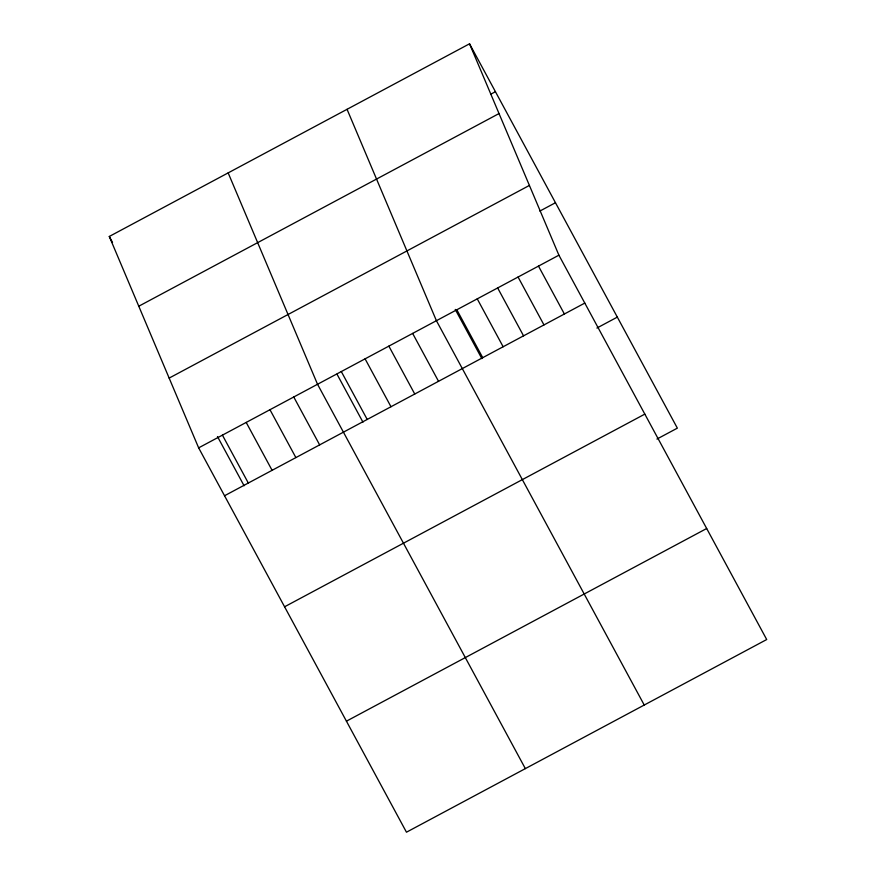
<?xml version="1.0" encoding="UTF-8"?>
<svg xmlns="http://www.w3.org/2000/svg" width="876" height="876" viewBox="0 0 876 876"><rect width="100%" height="100%" fill="white"/><g stroke="black" fill="none" stroke-linecap="round" stroke-linejoin="round"><path stroke-width="1.31" d="M469.536 43.8L558.899 255.19L766.708 639.535L406.464 832.2L198.644 447.855L109.292 236.465L469.536 43.8L677.356 428.145L656.934 439.062M490.637 94.269L495.433 91.695M138.78 306.217L499.024 113.562M169.156 378.093L529.411 185.427M539.857 211.072L555.472 202.728M198.644 447.855L558.899 255.19M224.541 495.75L584.796 303.085M596.906 328.04L617.317 317.123M284.58 606.783L644.824 414.118M346.436 721.167L706.68 528.513M538.477 266.107L564.385 314.002M518.066 277.024L543.963 324.919M497.656 287.941L523.552 335.837M477.245 298.858L503.142 346.754M456.823 309.775L482.72 357.671M455.246 309.414L481.844 358.602M644.232 705.038L436.412 320.693L347.049 109.303M412.64 333.406L438.537 381.312M388.856 346.13L414.753 394.025M365.084 358.842L390.981 406.738M341.301 371.555L367.208 419.451M336.986 374.14L362.96 422.177M525.348 768.624L317.528 384.268L228.165 172.89M293.756 396.992L319.652 444.888M269.972 409.705L295.88 457.6M246.2 422.418L272.097 470.313M222.427 435.142L248.324 483.037M109.292 236.465L112.522 242.455M217.489 436.576L244.086 485.764"/></g></svg>
